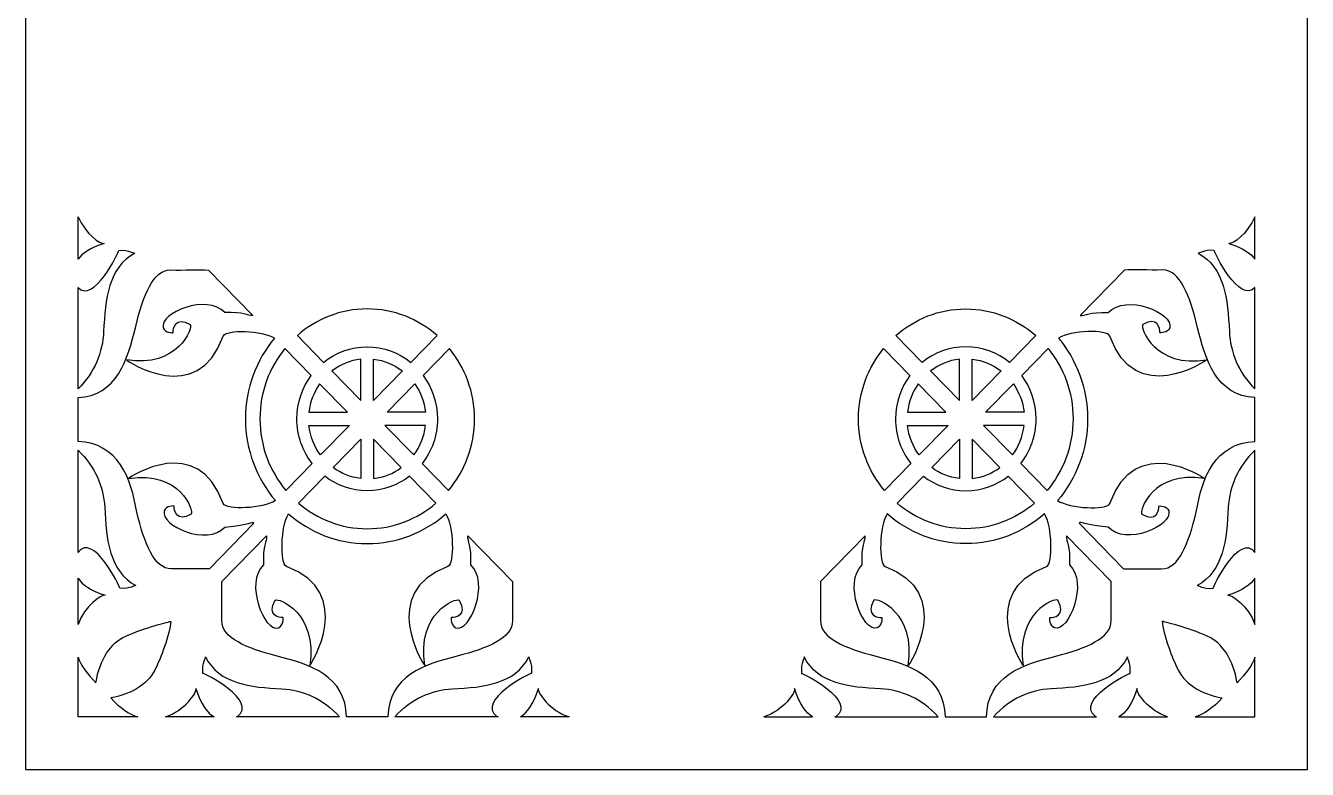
# Model space of a CAD drawing. Header units: centimetres. Extents: x -27 to -21.9, y -9 to 3.7.
# Drawn here: x -27 to -21.86, y -9 to -6.02 of the extents above; entities that cross this region are included whole.
import ezdxf

# ---------------------------------------------------------------- set-up
doc = ezdxf.new("R2010")
doc.units = ezdxf.units.CM
doc.header["$MEASUREMENT"] = 0
doc.layers.add('layer 1', color=7, linetype='Continuous')

msp = doc.modelspace()

# ---------------------------------------------------------------- linework, layer by layer
at = {"layer": 'layer 1', "color": 250}
for points, knots in [([(-26.99914, 3.65904), (-26.99914, 3.65904), (-21.85698, 3.65904), (-21.85698, 3.65904), (-21.85698, 3.65904), (-21.85698, 3.65904), (-21.85698, -9.00021), (-21.85698, -9.00021), (-21.85698, -9.00021), (-21.85698, -9.00021), (-26.99914, -9.00021), (-26.99914, -9.00021), (-26.99914, -9.00021), (-26.99914, -9.00021), (-26.99914, 3.65904), (-26.99914, 3.65904)], [0, 0, 0, 0, 0.2, 0.2, 0.2, 0.2, 0.4, 0.4, 0.4, 0.4, 0.6, 0.6, 0.6, 0.6, 1, 1, 1, 1]), ([(-26.78897, -6.95328), (-26.77156, -6.93018), (-26.73975, -6.90746), (-26.68417, -6.88995), (-26.68417, -6.88995), (-26.69904, -6.89503), (-26.75957, -6.85147), (-26.78897, -6.78301), (-26.78897, -6.78301), (-26.78897, -6.78301), (-26.78897, -6.95328), (-26.78897, -6.95328)], [0, 0, 0, 0, 0.25, 0.25, 0.25, 0.25, 0.5, 0.5, 0.5, 0.5, 1, 1, 1, 1]), ([(-22.06714, -6.95329), (-22.08456, -6.93018), (-22.11636, -6.90746), (-22.17194, -6.88995), (-22.17194, -6.88995), (-22.15707, -6.89503), (-22.09654, -6.85147), (-22.06714, -6.78301), (-22.06714, -6.78301), (-22.06714, -6.78301), (-22.06714, -6.95329), (-22.06714, -6.95329)], [0, 0, 0, 0, 0.25, 0.25, 0.25, 0.25, 0.5, 0.5, 0.5, 0.5, 1, 1, 1, 1]), ([(-26.78897, -7.47363), (-26.72122, -7.40741), (-26.69033, -7.32614), (-26.68611, -7.2435), (-26.68611, -7.2435), (-26.67946, -7.11353), (-26.66746, -6.98576), (-26.56059, -6.92915), (-26.56059, -6.92915), (-26.56391, -6.93242), (-26.58186, -6.91396), (-26.62527, -6.91827), (-26.62527, -6.91827), (-26.62232, -6.92029), (-26.72831, -7.1376), (-26.78897, -7.06647), (-26.78897, -7.06647), (-26.78897, -7.06647), (-26.78897, -7.47363), (-26.78897, -7.47363)], [0, 0, 0, 0, 0.1666667, 0.1666667, 0.1666667, 0.1666667, 0.3333333, 0.3333333, 0.3333333, 0.3333333, 0.5, 0.5, 0.5, 0.5, 0.6666667, 0.6666667, 0.6666667, 0.6666667, 1, 1, 1, 1]), ([(-22.06714, -7.47364), (-22.1349, -7.40741), (-22.16579, -7.32614), (-22.17, -7.2435), (-22.17, -7.2435), (-22.17665, -7.11353), (-22.18866, -6.98576), (-22.29552, -6.92915), (-22.29552, -6.92915), (-22.29221, -6.93242), (-22.27425, -6.91396), (-22.23084, -6.91827), (-22.23084, -6.91827), (-22.2338, -6.92029), (-22.1278, -7.1376), (-22.06714, -7.06647), (-22.06714, -7.06647), (-22.06714, -7.06647), (-22.06714, -7.47364), (-22.06714, -7.47364)], [0, 0, 0, 0, 0.1666667, 0.1666667, 0.1666667, 0.1666667, 0.3333333, 0.3333333, 0.3333333, 0.3333333, 0.5, 0.5, 0.5, 0.5, 0.6666667, 0.6666667, 0.6666667, 0.6666667, 1, 1, 1, 1]), ([(-26.78897, -7.68502), (-26.62868, -7.69), (-26.57441, -7.83289), (-26.55354, -7.96808), (-26.55354, -7.96808), (-26.52276, -8.09341), (-26.48365, -8.19651), (-26.41417, -8.19527), (-26.41417, -8.19527), (-26.35681, -8.19426), (-26.30153, -8.19713), (-26.26138, -8.19507), (-26.26138, -8.19507), (-26.26138, -8.19507), (-26.08316, -8.01244), (-26.08316, -8.01244), (-26.08316, -8.01244), (-26.0943, -8.00309), (-26.09242, -8.01886), (-26.20024, -8.02824), (-26.20024, -8.02824), (-26.2698, -8.10636), (-26.46048, -8.02235), (-26.44295, -7.96307), (-26.44295, -7.96307), (-26.43677, -7.94219), (-26.40227, -7.94239), (-26.40268, -7.94432), (-26.40268, -7.94432), (-26.40549, -7.95706), (-26.39435, -8.01369), (-26.33523, -7.97626), (-26.33523, -7.97626), (-26.32257, -7.96329), (-26.37978, -7.79959), (-26.58606, -7.83333), (-26.58606, -7.83333), (-26.5816, -7.82873), (-26.30982, -7.64523), (-26.20629, -7.93386), (-26.20629, -7.93386), (-26.1918, -7.96187), (-26.04768, -7.95344), (-25.99724, -7.92191), (-25.99724, -7.92191), (-26.07195, -7.83394), (-26.1173, -7.71914), (-26.1173, -7.59383), (-26.1173, -7.59383), (-26.1173, -7.47046), (-26.07335, -7.3573), (-26.0007, -7.2699), (-26.0007, -7.2699), (-26.04819, -7.23896), (-26.19746, -7.23407), (-26.20654, -7.26194), (-26.20654, -7.26194), (-26.31008, -7.55055), (-26.59067, -7.362), (-26.59513, -7.35741), (-26.59513, -7.35741), (-26.38884, -7.39114), (-26.32666, -7.22857), (-26.33933, -7.2156), (-26.33933, -7.2156), (-26.39846, -7.17816), (-26.4096, -7.23478), (-26.40678, -7.24754), (-26.40678, -7.24754), (-26.40636, -7.24948), (-26.44087, -7.24966), (-26.44706, -7.22878), (-26.44706, -7.22878), (-26.46458, -7.16951), (-26.27006, -7.08943), (-26.2005, -7.16755), (-26.2005, -7.16755), (-26.12154, -7.16364), (-26.11148, -7.1817), (-26.08727, -7.17942), (-26.08727, -7.17942), (-26.08727, -7.17942), (-26.26548, -6.99679), (-26.26548, -6.99679), (-26.26548, -6.99679), (-26.30564, -6.99472), (-26.36092, -6.99759), (-26.41829, -6.99657), (-26.41829, -6.99657), (-26.48776, -6.99534), (-26.52688, -7.09843), (-26.55764, -7.22378), (-26.55764, -7.22378), (-26.58992, -7.35532), (-26.63306, -7.5018), (-26.78897, -7.50851), (-26.78897, -7.50851), (-26.78897, -7.50851), (-26.78897, -7.68502), (-26.78897, -7.68502)], [0, 0, 0, 0, 0.0384615, 0.0384615, 0.0384615, 0.0384615, 0.0769231, 0.0769231, 0.0769231, 0.0769231, 0.1153846, 0.1153846, 0.1153846, 0.1153846, 0.1538462, 0.1538462, 0.1538462, 0.1538462, 0.1923077, 0.1923077, 0.1923077, 0.1923077, 0.2307692, 0.2307692, 0.2307692, 0.2307692, 0.2692308, 0.2692308, 0.2692308, 0.2692308, 0.3076923, 0.3076923, 0.3076923, 0.3076923, 0.3461538, 0.3461538, 0.3461538, 0.3461538, 0.3846154, 0.3846154, 0.3846154, 0.3846154, 0.4230769, 0.4230769, 0.4230769, 0.4230769, 0.4615385, 0.4615385, 0.4615385, 0.4615385, 0.5, 0.5, 0.5, 0.5, 0.5384615, 0.5384615, 0.5384615, 0.5384615, 0.5769231, 0.5769231, 0.5769231, 0.5769231, 0.6153846, 0.6153846, 0.6153846, 0.6153846, 0.6538462, 0.6538462, 0.6538462, 0.6538462, 0.6923077, 0.6923077, 0.6923077, 0.6923077, 0.7307692, 0.7307692, 0.7307692, 0.7307692, 0.7692308, 0.7692308, 0.7692308, 0.7692308, 0.8076923, 0.8076923, 0.8076923, 0.8076923, 0.8461538, 0.8461538, 0.8461538, 0.8461538, 0.8846154, 0.8846154, 0.8846154, 0.8846154, 0.9230769, 0.9230769, 0.9230769, 0.9230769, 1, 1, 1, 1]), ([(-22.06714, -7.68502), (-22.22744, -7.69), (-22.2817, -7.83289), (-22.30258, -7.96808), (-22.30258, -7.96808), (-22.33336, -8.09341), (-22.37247, -8.19651), (-22.44195, -8.19527), (-22.44195, -8.19527), (-22.4993, -8.19426), (-22.55459, -8.19713), (-22.59474, -8.19507), (-22.59474, -8.19507), (-22.59474, -8.19507), (-22.77295, -8.01244), (-22.77295, -8.01244), (-22.77295, -8.01244), (-22.76181, -8.00309), (-22.76369, -8.01886), (-22.65588, -8.02824), (-22.65588, -8.02824), (-22.58631, -8.10636), (-22.39564, -8.02235), (-22.41315, -7.96307), (-22.41315, -7.96307), (-22.41934, -7.94219), (-22.45385, -7.94239), (-22.45344, -7.94432), (-22.45344, -7.94432), (-22.45063, -7.95706), (-22.46177, -8.01369), (-22.52088, -7.97626), (-22.52088, -7.97626), (-22.53354, -7.96329), (-22.47633, -7.79959), (-22.27005, -7.83333), (-22.27005, -7.83333), (-22.27452, -7.82873), (-22.5463, -7.64523), (-22.64982, -7.93386), (-22.64982, -7.93386), (-22.66431, -7.96187), (-22.80844, -7.95344), (-22.85887, -7.92191), (-22.85887, -7.92191), (-22.78417, -7.83394), (-22.73882, -7.71914), (-22.73882, -7.59383), (-22.73882, -7.59383), (-22.73882, -7.47046), (-22.78277, -7.3573), (-22.85542, -7.2699), (-22.85542, -7.2699), (-22.80792, -7.23896), (-22.65865, -7.23407), (-22.64957, -7.26194), (-22.64957, -7.26194), (-22.54603, -7.55055), (-22.26544, -7.362), (-22.26099, -7.35741), (-22.26099, -7.35741), (-22.46727, -7.39114), (-22.52945, -7.22857), (-22.51678, -7.2156), (-22.51678, -7.2156), (-22.45766, -7.17816), (-22.44652, -7.23478), (-22.44934, -7.24754), (-22.44934, -7.24754), (-22.44975, -7.24948), (-22.41523, -7.24966), (-22.40905, -7.22878), (-22.40905, -7.22878), (-22.39154, -7.16951), (-22.58605, -7.08943), (-22.65562, -7.16755), (-22.65562, -7.16755), (-22.73458, -7.16364), (-22.74464, -7.1817), (-22.76884, -7.17942), (-22.76884, -7.17942), (-22.76884, -7.17942), (-22.59064, -6.99679), (-22.59064, -6.99679), (-22.59064, -6.99679), (-22.55048, -6.99472), (-22.4952, -6.99759), (-22.43782, -6.99657), (-22.43782, -6.99657), (-22.36835, -6.99534), (-22.32924, -7.09843), (-22.29848, -7.22378), (-22.29848, -7.22378), (-22.2662, -7.35532), (-22.22307, -7.5018), (-22.06714, -7.50851), (-22.06714, -7.50851), (-22.06714, -7.50851), (-22.06714, -7.68502), (-22.06714, -7.68502)], [0, 0, 0, 0, 0.0384615, 0.0384615, 0.0384615, 0.0384615, 0.0769231, 0.0769231, 0.0769231, 0.0769231, 0.1153846, 0.1153846, 0.1153846, 0.1153846, 0.1538462, 0.1538462, 0.1538462, 0.1538462, 0.1923077, 0.1923077, 0.1923077, 0.1923077, 0.2307692, 0.2307692, 0.2307692, 0.2307692, 0.2692308, 0.2692308, 0.2692308, 0.2692308, 0.3076923, 0.3076923, 0.3076923, 0.3076923, 0.3461538, 0.3461538, 0.3461538, 0.3461538, 0.3846154, 0.3846154, 0.3846154, 0.3846154, 0.4230769, 0.4230769, 0.4230769, 0.4230769, 0.4615385, 0.4615385, 0.4615385, 0.4615385, 0.5, 0.5, 0.5, 0.5, 0.5384615, 0.5384615, 0.5384615, 0.5384615, 0.5769231, 0.5769231, 0.5769231, 0.5769231, 0.6153846, 0.6153846, 0.6153846, 0.6153846, 0.6538462, 0.6538462, 0.6538462, 0.6538462, 0.6923077, 0.6923077, 0.6923077, 0.6923077, 0.7307692, 0.7307692, 0.7307692, 0.7307692, 0.7692308, 0.7692308, 0.7692308, 0.7692308, 0.8076923, 0.8076923, 0.8076923, 0.8076923, 0.8461538, 0.8461538, 0.8461538, 0.8461538, 0.8846154, 0.8846154, 0.8846154, 0.8846154, 0.9230769, 0.9230769, 0.9230769, 0.9230769, 1, 1, 1, 1]), ([(-25.90911, -7.25959), (-25.83371, -7.19307), (-25.73573, -7.15276), (-25.62884, -7.15276), (-25.62884, -7.15276), (-25.52193, -7.15276), (-25.42395, -7.19306), (-25.34856, -7.2596), (-25.34856, -7.2596), (-25.34856, -7.2596), (-25.45393, -7.36758), (-25.45393, -7.36758), (-25.45393, -7.36758), (-25.50205, -7.3284), (-25.56284, -7.30494), (-25.62883, -7.30494), (-25.62883, -7.30494), (-25.69482, -7.30494), (-25.75562, -7.3284), (-25.80374, -7.36758), (-25.80374, -7.36758), (-25.80374, -7.36758), (-25.90911, -7.25959), (-25.90911, -7.25959)], [0, 0, 0, 0, 0.1428571, 0.1428571, 0.1428571, 0.1428571, 0.2857143, 0.2857143, 0.2857143, 0.2857143, 0.4285714, 0.4285714, 0.4285714, 0.4285714, 0.5714286, 0.5714286, 0.5714286, 0.5714286, 0.7142857, 0.7142857, 0.7142857, 0.7142857, 1, 1, 1, 1]), ([(-22.947, -7.25959), (-23.0224, -7.19307), (-23.12038, -7.15276), (-23.22728, -7.15276), (-23.22728, -7.15276), (-23.33418, -7.15276), (-23.43217, -7.19306), (-23.50756, -7.2596), (-23.50756, -7.2596), (-23.50756, -7.2596), (-23.40219, -7.36758), (-23.40219, -7.36758), (-23.40219, -7.36758), (-23.35407, -7.3284), (-23.29328, -7.30494), (-23.22729, -7.30494), (-23.22729, -7.30494), (-23.1613, -7.30494), (-23.1005, -7.3284), (-23.05238, -7.36758), (-23.05238, -7.36758), (-23.05238, -7.36758), (-22.947, -7.25959), (-22.947, -7.25959)], [0, 0, 0, 0, 0.1428571, 0.1428571, 0.1428571, 0.1428571, 0.2857143, 0.2857143, 0.2857143, 0.2857143, 0.4285714, 0.4285714, 0.4285714, 0.4285714, 0.5714286, 0.5714286, 0.5714286, 0.5714286, 0.7142857, 0.7142857, 0.7142857, 0.7142857, 1, 1, 1, 1]), ([(-25.95497, -7.88106), (-26.01988, -7.80379), (-26.05921, -7.70337), (-26.05921, -7.59382), (-26.05921, -7.59382), (-26.05921, -7.48641), (-26.0214, -7.38778), (-25.95874, -7.31115), (-25.95874, -7.31115), (-25.95874, -7.31115), (-25.85318, -7.41932), (-25.85318, -7.41932), (-25.85318, -7.41932), (-25.88926, -7.46785), (-25.91073, -7.52833), (-25.91073, -7.59382), (-25.91073, -7.59382), (-25.91073, -7.66145), (-25.88783, -7.72375), (-25.8496, -7.77307), (-25.8496, -7.77307), (-25.8496, -7.77307), (-25.95497, -7.88106), (-25.95497, -7.88106)], [0, 0, 0, 0, 0.1428571, 0.1428571, 0.1428571, 0.1428571, 0.2857143, 0.2857143, 0.2857143, 0.2857143, 0.4285714, 0.4285714, 0.4285714, 0.4285714, 0.5714286, 0.5714286, 0.5714286, 0.5714286, 0.7142857, 0.7142857, 0.7142857, 0.7142857, 1, 1, 1, 1]), ([(-25.29892, -7.31115), (-25.23627, -7.38779), (-25.19845, -7.48641), (-25.19845, -7.59382), (-25.19845, -7.59382), (-25.19845, -7.70337), (-25.23778, -7.8038), (-25.30269, -7.88106), (-25.30269, -7.88106), (-25.30269, -7.88106), (-25.40806, -7.77307), (-25.40806, -7.77307), (-25.40806, -7.77307), (-25.36983, -7.72376), (-25.34694, -7.66145), (-25.34694, -7.59382), (-25.34694, -7.59382), (-25.34694, -7.52834), (-25.3684, -7.46785), (-25.40448, -7.41932), (-25.40448, -7.41932), (-25.40448, -7.41932), (-25.29892, -7.31115), (-25.29892, -7.31115)], [0, 0, 0, 0, 0.1428571, 0.1428571, 0.1428571, 0.1428571, 0.2857143, 0.2857143, 0.2857143, 0.2857143, 0.4285714, 0.4285714, 0.4285714, 0.4285714, 0.5714286, 0.5714286, 0.5714286, 0.5714286, 0.7142857, 0.7142857, 0.7142857, 0.7142857, 1, 1, 1, 1]), ([(-23.55719, -7.31115), (-23.61985, -7.38779), (-23.65766, -7.48641), (-23.65766, -7.59382), (-23.65766, -7.59382), (-23.65766, -7.70337), (-23.61834, -7.8038), (-23.55342, -7.88106), (-23.55342, -7.88106), (-23.55342, -7.88106), (-23.44805, -7.77307), (-23.44805, -7.77307), (-23.44805, -7.77307), (-23.48628, -7.72376), (-23.50918, -7.66145), (-23.50918, -7.59382), (-23.50918, -7.59382), (-23.50918, -7.52834), (-23.48772, -7.46785), (-23.45164, -7.41932), (-23.45164, -7.41932), (-23.45164, -7.41932), (-23.55719, -7.31115), (-23.55719, -7.31115)], [0, 0, 0, 0, 0.1428571, 0.1428571, 0.1428571, 0.1428571, 0.2857143, 0.2857143, 0.2857143, 0.2857143, 0.4285714, 0.4285714, 0.4285714, 0.4285714, 0.5714286, 0.5714286, 0.5714286, 0.5714286, 0.7142857, 0.7142857, 0.7142857, 0.7142857, 1, 1, 1, 1]), ([(-22.90115, -7.88106), (-22.83624, -7.80379), (-22.79689, -7.70337), (-22.79689, -7.59382), (-22.79689, -7.59382), (-22.79689, -7.48641), (-22.83472, -7.38778), (-22.89738, -7.31115), (-22.89738, -7.31115), (-22.89738, -7.31115), (-23.00293, -7.41932), (-23.00293, -7.41932), (-23.00293, -7.41932), (-22.96686, -7.46785), (-22.94539, -7.52833), (-22.94539, -7.59382), (-22.94539, -7.59382), (-22.94539, -7.66145), (-22.96828, -7.72375), (-23.00652, -7.77307), (-23.00652, -7.77307), (-23.00652, -7.77307), (-22.90115, -7.88106), (-22.90115, -7.88106)], [0, 0, 0, 0, 0.1428571, 0.1428571, 0.1428571, 0.1428571, 0.2857143, 0.2857143, 0.2857143, 0.2857143, 0.4285714, 0.4285714, 0.4285714, 0.4285714, 0.5714286, 0.5714286, 0.5714286, 0.5714286, 0.7142857, 0.7142857, 0.7142857, 0.7142857, 1, 1, 1, 1]), ([(-25.65429, -7.52073), (-25.65429, -7.52073), (-25.77037, -7.40177), (-25.77037, -7.40177), (-25.77037, -7.40177), (-25.73733, -7.37613), (-25.69756, -7.35918), (-25.65429, -7.35436), (-25.65429, -7.35436), (-25.65429, -7.35436), (-25.65429, -7.52073), (-25.65429, -7.52073)], [0, 0, 0, 0, 0.25, 0.25, 0.25, 0.25, 0.5, 0.5, 0.5, 0.5, 1, 1, 1, 1]), ([(-25.60337, -7.52073), (-25.60337, -7.52073), (-25.48729, -7.40178), (-25.48729, -7.40178), (-25.48729, -7.40178), (-25.52032, -7.37613), (-25.5601, -7.35918), (-25.60337, -7.35437), (-25.60337, -7.35437), (-25.60337, -7.35437), (-25.60337, -7.52073), (-25.60337, -7.52073)], [0, 0, 0, 0, 0.25, 0.25, 0.25, 0.25, 0.5, 0.5, 0.5, 0.5, 1, 1, 1, 1]), ([(-23.25275, -7.52073), (-23.25275, -7.52073), (-23.36882, -7.40178), (-23.36882, -7.40178), (-23.36882, -7.40178), (-23.33579, -7.37613), (-23.29601, -7.35918), (-23.25275, -7.35437), (-23.25275, -7.35437), (-23.25275, -7.35437), (-23.25275, -7.52073), (-23.25275, -7.52073)], [0, 0, 0, 0, 0.25, 0.25, 0.25, 0.25, 0.5, 0.5, 0.5, 0.5, 1, 1, 1, 1]), ([(-23.20182, -7.52073), (-23.20182, -7.52073), (-23.08574, -7.40177), (-23.08574, -7.40177), (-23.08574, -7.40177), (-23.11878, -7.37613), (-23.15856, -7.35918), (-23.20182, -7.35436), (-23.20182, -7.35436), (-23.20182, -7.35436), (-23.20182, -7.52073), (-23.20182, -7.52073)], [0, 0, 0, 0, 0.25, 0.25, 0.25, 0.25, 0.5, 0.5, 0.5, 0.5, 1, 1, 1, 1]), ([(-25.81973, -7.45361), (-25.81973, -7.45361), (-25.70837, -7.56772), (-25.70837, -7.56772), (-25.70837, -7.56772), (-25.70837, -7.56772), (-25.8625, -7.56772), (-25.8625, -7.56772), (-25.8625, -7.56772), (-25.85802, -7.52548), (-25.84281, -7.48646), (-25.81973, -7.45361)], [0, 0, 0, 0, 0.25, 0.25, 0.25, 0.25, 0.5, 0.5, 0.5, 0.5, 1, 1, 1, 1]), ([(-25.43794, -7.45361), (-25.43794, -7.45361), (-25.54929, -7.56772), (-25.54929, -7.56772), (-25.54929, -7.56772), (-25.54929, -7.56772), (-25.39517, -7.56772), (-25.39517, -7.56772), (-25.39517, -7.56772), (-25.39965, -7.52548), (-25.41486, -7.48647), (-25.43794, -7.45361)], [0, 0, 0, 0, 0.25, 0.25, 0.25, 0.25, 0.5, 0.5, 0.5, 0.5, 1, 1, 1, 1]), ([(-23.41818, -7.45361), (-23.41818, -7.45361), (-23.30682, -7.56772), (-23.30682, -7.56772), (-23.30682, -7.56772), (-23.30682, -7.56772), (-23.46095, -7.56772), (-23.46095, -7.56772), (-23.46095, -7.56772), (-23.45647, -7.52548), (-23.44125, -7.48647), (-23.41818, -7.45361)], [0, 0, 0, 0, 0.25, 0.25, 0.25, 0.25, 0.5, 0.5, 0.5, 0.5, 1, 1, 1, 1]), ([(-23.03639, -7.45361), (-23.03639, -7.45361), (-23.14775, -7.56772), (-23.14775, -7.56772), (-23.14775, -7.56772), (-23.14775, -7.56772), (-22.99362, -7.56772), (-22.99362, -7.56772), (-22.99362, -7.56772), (-22.99809, -7.52548), (-23.01331, -7.48646), (-23.03639, -7.45361)], [0, 0, 0, 0, 0.25, 0.25, 0.25, 0.25, 0.5, 0.5, 0.5, 0.5, 1, 1, 1, 1]), ([(-25.81624, -7.73888), (-25.81624, -7.73888), (-25.70016, -7.61992), (-25.70016, -7.61992), (-25.70016, -7.61992), (-25.70016, -7.61992), (-25.8625, -7.61992), (-25.8625, -7.61992), (-25.8625, -7.61992), (-25.8578, -7.66426), (-25.84126, -7.70504), (-25.81624, -7.73888)], [0, 0, 0, 0, 0.25, 0.25, 0.25, 0.25, 0.5, 0.5, 0.5, 0.5, 1, 1, 1, 1]), ([(-25.44143, -7.73888), (-25.44143, -7.73888), (-25.5575, -7.61992), (-25.5575, -7.61992), (-25.5575, -7.61992), (-25.5575, -7.61992), (-25.39517, -7.61992), (-25.39517, -7.61992), (-25.39517, -7.61992), (-25.39987, -7.66425), (-25.41641, -7.70504), (-25.44143, -7.73888)], [0, 0, 0, 0, 0.25, 0.25, 0.25, 0.25, 0.5, 0.5, 0.5, 0.5, 1, 1, 1, 1]), ([(-23.41469, -7.73888), (-23.41469, -7.73888), (-23.29861, -7.61992), (-23.29861, -7.61992), (-23.29861, -7.61992), (-23.29861, -7.61992), (-23.46095, -7.61992), (-23.46095, -7.61992), (-23.46095, -7.61992), (-23.45625, -7.66425), (-23.43971, -7.70504), (-23.41469, -7.73888)], [0, 0, 0, 0, 0.25, 0.25, 0.25, 0.25, 0.5, 0.5, 0.5, 0.5, 1, 1, 1, 1]), ([(-23.03988, -7.73888), (-23.03988, -7.73888), (-23.15596, -7.61992), (-23.15596, -7.61992), (-23.15596, -7.61992), (-23.15596, -7.61992), (-22.99362, -7.61992), (-22.99362, -7.61992), (-22.99362, -7.61992), (-22.99832, -7.66426), (-23.01485, -7.70504), (-23.03988, -7.73888)], [0, 0, 0, 0, 0.25, 0.25, 0.25, 0.25, 0.5, 0.5, 0.5, 0.5, 1, 1, 1, 1]), ([(-25.65429, -7.67534), (-25.65429, -7.67534), (-25.76566, -7.78947), (-25.76566, -7.78947), (-25.76566, -7.78947), (-25.73358, -7.81311), (-25.69552, -7.82871), (-25.65429, -7.8333), (-25.65429, -7.8333), (-25.65429, -7.8333), (-25.65429, -7.67534), (-25.65429, -7.67534)], [0, 0, 0, 0, 0.25, 0.25, 0.25, 0.25, 0.5, 0.5, 0.5, 0.5, 1, 1, 1, 1]), ([(-25.60337, -7.67534), (-25.60337, -7.67534), (-25.49201, -7.78946), (-25.49201, -7.78946), (-25.49201, -7.78946), (-25.52408, -7.81311), (-25.56214, -7.82871), (-25.60337, -7.8333), (-25.60337, -7.8333), (-25.60337, -7.8333), (-25.60337, -7.67534), (-25.60337, -7.67534)], [0, 0, 0, 0, 0.25, 0.25, 0.25, 0.25, 0.5, 0.5, 0.5, 0.5, 1, 1, 1, 1]), ([(-23.25275, -7.67534), (-23.25275, -7.67534), (-23.36411, -7.78946), (-23.36411, -7.78946), (-23.36411, -7.78946), (-23.33203, -7.81311), (-23.29397, -7.82871), (-23.25275, -7.8333), (-23.25275, -7.8333), (-23.25275, -7.8333), (-23.25275, -7.67534), (-23.25275, -7.67534)], [0, 0, 0, 0, 0.25, 0.25, 0.25, 0.25, 0.5, 0.5, 0.5, 0.5, 1, 1, 1, 1]), ([(-23.20182, -7.67534), (-23.20182, -7.67534), (-23.09046, -7.78947), (-23.09046, -7.78947), (-23.09046, -7.78947), (-23.12253, -7.81311), (-23.1606, -7.82871), (-23.20182, -7.8333), (-23.20182, -7.8333), (-23.20182, -7.8333), (-23.20182, -7.67534), (-23.20182, -7.67534)], [0, 0, 0, 0, 0.25, 0.25, 0.25, 0.25, 0.5, 0.5, 0.5, 0.5, 1, 1, 1, 1]), ([(-26.78897, -8.13074), (-26.72912, -8.04415), (-26.61816, -8.27154), (-26.62117, -8.27359), (-26.62117, -8.27359), (-26.57775, -8.27789), (-26.55981, -8.25944), (-26.55649, -8.26271), (-26.55649, -8.26271), (-26.66335, -8.2061), (-26.67535, -8.07832), (-26.68199, -7.94834), (-26.68199, -7.94834), (-26.68624, -7.86563), (-26.72016, -7.78568), (-26.78897, -7.71982), (-26.78897, -7.71982), (-26.78897, -7.71982), (-26.78897, -8.13074), (-26.78897, -8.13074)], [0, 0, 0, 0, 0.1666667, 0.1666667, 0.1666667, 0.1666667, 0.3333333, 0.3333333, 0.3333333, 0.3333333, 0.5, 0.5, 0.5, 0.5, 0.6666667, 0.6666667, 0.6666667, 0.6666667, 1, 1, 1, 1]), ([(-22.06714, -8.13074), (-22.12699, -8.04415), (-22.23796, -8.27154), (-22.23495, -8.27359), (-22.23495, -8.27359), (-22.27836, -8.27789), (-22.2963, -8.25944), (-22.29962, -8.26271), (-22.29962, -8.26271), (-22.19277, -8.2061), (-22.18076, -8.07832), (-22.17413, -7.94834), (-22.17413, -7.94834), (-22.16987, -7.86563), (-22.13596, -7.78568), (-22.06714, -7.71982), (-22.06714, -7.71982), (-22.06714, -7.71982), (-22.06714, -8.13074), (-22.06714, -8.13074)], [0, 0, 0, 0, 0.1666667, 0.1666667, 0.1666667, 0.1666667, 0.3333333, 0.3333333, 0.3333333, 0.3333333, 0.5, 0.5, 0.5, 0.5, 0.6666667, 0.6666667, 0.6666667, 0.6666667, 1, 1, 1, 1]), ([(-25.62884, -8.03489), (-25.73364, -8.03489), (-25.82988, -7.99614), (-25.90466, -7.93191), (-25.90466, -7.93191), (-25.90466, -7.93191), (-25.79911, -7.82375), (-25.79911, -7.82375), (-25.79911, -7.82375), (-25.75174, -7.86071), (-25.69273, -7.88271), (-25.62883, -7.88271), (-25.62883, -7.88271), (-25.56493, -7.88271), (-25.50592, -7.8607), (-25.45855, -7.82375), (-25.45855, -7.82375), (-25.45855, -7.82375), (-25.353, -7.93191), (-25.353, -7.93191), (-25.353, -7.93191), (-25.42779, -7.99612), (-25.52403, -8.03489), (-25.62884, -8.03489)], [0, 0, 0, 0, 0.1428571, 0.1428571, 0.1428571, 0.1428571, 0.2857143, 0.2857143, 0.2857143, 0.2857143, 0.4285714, 0.4285714, 0.4285714, 0.4285714, 0.5714286, 0.5714286, 0.5714286, 0.5714286, 0.7142857, 0.7142857, 0.7142857, 0.7142857, 1, 1, 1, 1]), ([(-23.22728, -8.03489), (-23.12248, -8.03489), (-23.02624, -7.99614), (-22.95145, -7.93191), (-22.95145, -7.93191), (-22.95145, -7.93191), (-23.057, -7.82375), (-23.057, -7.82375), (-23.057, -7.82375), (-23.10437, -7.86071), (-23.16338, -7.88271), (-23.22729, -7.88271), (-23.22729, -7.88271), (-23.29118, -7.88271), (-23.3502, -7.8607), (-23.39756, -7.82375), (-23.39756, -7.82375), (-23.39756, -7.82375), (-23.50311, -7.93191), (-23.50311, -7.93191), (-23.50311, -7.93191), (-23.42832, -7.99612), (-23.33209, -8.03489), (-23.22728, -8.03489)], [0, 0, 0, 0, 0.1428571, 0.1428571, 0.1428571, 0.1428571, 0.2857143, 0.2857143, 0.2857143, 0.2857143, 0.4285714, 0.4285714, 0.4285714, 0.4285714, 0.5714286, 0.5714286, 0.5714286, 0.5714286, 0.7142857, 0.7142857, 0.7142857, 0.7142857, 1, 1, 1, 1]), ([(-25.62883, -8.09441), (-25.7492, -8.09441), (-25.85961, -8.04937), (-25.94491, -7.97492), (-25.94491, -7.97492), (-25.9751, -8.02361), (-25.97988, -8.17657), (-25.95268, -8.18587), (-25.95268, -8.18587), (-25.67104, -8.29198), (-25.85504, -8.57954), (-25.85951, -8.58409), (-25.85951, -8.58409), (-25.82659, -8.37269), (-25.98525, -8.30899), (-25.99791, -8.32196), (-25.99791, -8.32196), (-26.03442, -8.38254), (-25.97917, -8.39396), (-25.96674, -8.39109), (-25.96674, -8.39109), (-25.96485, -8.39066), (-25.96466, -8.42602), (-25.98504, -8.43236), (-25.98504, -8.43236), (-26.04287, -8.45032), (-26.12101, -8.25096), (-26.04477, -8.17967), (-26.04477, -8.17967), (-26.04858, -8.09874), (-26.03098, -8.08844), (-26.03319, -8.06364), (-26.03319, -8.06364), (-26.03319, -8.06364), (-26.21141, -8.24628), (-26.21141, -8.24628), (-26.21141, -8.24628), (-26.21342, -8.28742), (-26.21063, -8.34407), (-26.21161, -8.40285), (-26.21161, -8.40285), (-26.21282, -8.47406), (-26.11221, -8.51414), (-25.98992, -8.54569), (-25.98992, -8.54569), (-25.85961, -8.57925), (-25.71432, -8.6243), (-25.71187, -8.79004), (-25.71187, -8.79004), (-25.71187, -8.79004), (-25.54579, -8.79004), (-25.54579, -8.79004), (-25.54579, -8.79004), (-25.54334, -8.6243), (-25.39805, -8.57925), (-25.26774, -8.54569), (-25.26774, -8.54569), (-25.14544, -8.51414), (-25.04484, -8.47406), (-25.04605, -8.40285), (-25.04605, -8.40285), (-25.04703, -8.34407), (-25.04424, -8.28742), (-25.04625, -8.24628), (-25.04625, -8.24628), (-25.04625, -8.24628), (-25.22446, -8.06364), (-25.22446, -8.06364), (-25.22446, -8.06364), (-25.22668, -8.08844), (-25.20908, -8.09874), (-25.21289, -8.17967), (-25.21289, -8.17967), (-25.13665, -8.25096), (-25.21479, -8.45032), (-25.27262, -8.43236), (-25.27262, -8.43236), (-25.293, -8.42602), (-25.29281, -8.39066), (-25.29092, -8.39109), (-25.29092, -8.39109), (-25.27849, -8.39396), (-25.22324, -8.38254), (-25.25975, -8.32196), (-25.25975, -8.32196), (-25.27241, -8.30899), (-25.43107, -8.37269), (-25.39815, -8.58409), (-25.39815, -8.58409), (-25.40262, -8.57954), (-25.58662, -8.29198), (-25.30498, -8.18587), (-25.30498, -8.18587), (-25.27778, -8.17657), (-25.28256, -8.02361), (-25.31275, -7.97492), (-25.31275, -7.97492), (-25.39805, -8.04936), (-25.50846, -8.09441), (-25.62883, -8.09441)], [0, 0, 0, 0, 0.0384615, 0.0384615, 0.0384615, 0.0384615, 0.0769231, 0.0769231, 0.0769231, 0.0769231, 0.1153846, 0.1153846, 0.1153846, 0.1153846, 0.1538462, 0.1538462, 0.1538462, 0.1538462, 0.1923077, 0.1923077, 0.1923077, 0.1923077, 0.2307692, 0.2307692, 0.2307692, 0.2307692, 0.2692308, 0.2692308, 0.2692308, 0.2692308, 0.3076923, 0.3076923, 0.3076923, 0.3076923, 0.3461538, 0.3461538, 0.3461538, 0.3461538, 0.3846154, 0.3846154, 0.3846154, 0.3846154, 0.4230769, 0.4230769, 0.4230769, 0.4230769, 0.4615385, 0.4615385, 0.4615385, 0.4615385, 0.5, 0.5, 0.5, 0.5, 0.5384615, 0.5384615, 0.5384615, 0.5384615, 0.5769231, 0.5769231, 0.5769231, 0.5769231, 0.6153846, 0.6153846, 0.6153846, 0.6153846, 0.6538462, 0.6538462, 0.6538462, 0.6538462, 0.6923077, 0.6923077, 0.6923077, 0.6923077, 0.7307692, 0.7307692, 0.7307692, 0.7307692, 0.7692308, 0.7692308, 0.7692308, 0.7692308, 0.8076923, 0.8076923, 0.8076923, 0.8076923, 0.8461538, 0.8461538, 0.8461538, 0.8461538, 0.8846154, 0.8846154, 0.8846154, 0.8846154, 0.9230769, 0.9230769, 0.9230769, 0.9230769, 1, 1, 1, 1]), ([(-23.22729, -8.09441), (-23.10691, -8.09441), (-22.9965, -8.04937), (-22.9112, -7.97492), (-22.9112, -7.97492), (-22.88102, -8.02361), (-22.87624, -8.17657), (-22.90344, -8.18587), (-22.90344, -8.18587), (-23.18507, -8.29198), (-23.00107, -8.57954), (-22.9966, -8.58409), (-22.9966, -8.58409), (-23.02952, -8.37269), (-22.87087, -8.30899), (-22.85821, -8.32196), (-22.85821, -8.32196), (-22.82169, -8.38254), (-22.87694, -8.39396), (-22.88938, -8.39109), (-22.88938, -8.39109), (-22.89127, -8.39066), (-22.89146, -8.42602), (-22.87108, -8.43236), (-22.87108, -8.43236), (-22.81324, -8.45032), (-22.73511, -8.25096), (-22.81134, -8.17967), (-22.81134, -8.17967), (-22.80754, -8.09874), (-22.82513, -8.08844), (-22.82291, -8.06364), (-22.82291, -8.06364), (-22.82291, -8.06364), (-22.64471, -8.24628), (-22.64471, -8.24628), (-22.64471, -8.24628), (-22.64269, -8.28742), (-22.64549, -8.34407), (-22.64451, -8.40285), (-22.64451, -8.40285), (-22.6433, -8.47406), (-22.7439, -8.51414), (-22.8662, -8.54569), (-22.8662, -8.54569), (-22.99651, -8.57925), (-23.1418, -8.6243), (-23.14425, -8.79004), (-23.14425, -8.79004), (-23.14425, -8.79004), (-23.31032, -8.79004), (-23.31032, -8.79004), (-23.31032, -8.79004), (-23.31277, -8.6243), (-23.45807, -8.57925), (-23.58837, -8.54569), (-23.58837, -8.54569), (-23.71067, -8.51414), (-23.81127, -8.47406), (-23.81007, -8.40285), (-23.81007, -8.40285), (-23.80908, -8.34407), (-23.81188, -8.28742), (-23.80987, -8.24628), (-23.80987, -8.24628), (-23.80987, -8.24628), (-23.63165, -8.06364), (-23.63165, -8.06364), (-23.63165, -8.06364), (-23.62944, -8.08844), (-23.64704, -8.09874), (-23.64323, -8.17967), (-23.64323, -8.17967), (-23.71945, -8.25096), (-23.64133, -8.45032), (-23.58349, -8.43236), (-23.58349, -8.43236), (-23.56311, -8.42602), (-23.5633, -8.39066), (-23.56519, -8.39109), (-23.56519, -8.39109), (-23.57763, -8.39396), (-23.63287, -8.38254), (-23.59636, -8.32196), (-23.59636, -8.32196), (-23.58371, -8.30899), (-23.42505, -8.37269), (-23.45796, -8.58409), (-23.45796, -8.58409), (-23.4535, -8.57954), (-23.2695, -8.29198), (-23.55114, -8.18587), (-23.55114, -8.18587), (-23.57833, -8.17657), (-23.57355, -8.02361), (-23.54337, -7.97492), (-23.54337, -7.97492), (-23.45807, -8.04936), (-23.34766, -8.09441), (-23.22729, -8.09441)], [0, 0, 0, 0, 0.0384615, 0.0384615, 0.0384615, 0.0384615, 0.0769231, 0.0769231, 0.0769231, 0.0769231, 0.1153846, 0.1153846, 0.1153846, 0.1153846, 0.1538462, 0.1538462, 0.1538462, 0.1538462, 0.1923077, 0.1923077, 0.1923077, 0.1923077, 0.2307692, 0.2307692, 0.2307692, 0.2307692, 0.2692308, 0.2692308, 0.2692308, 0.2692308, 0.3076923, 0.3076923, 0.3076923, 0.3076923, 0.3461538, 0.3461538, 0.3461538, 0.3461538, 0.3846154, 0.3846154, 0.3846154, 0.3846154, 0.4230769, 0.4230769, 0.4230769, 0.4230769, 0.4615385, 0.4615385, 0.4615385, 0.4615385, 0.5, 0.5, 0.5, 0.5, 0.5384615, 0.5384615, 0.5384615, 0.5384615, 0.5769231, 0.5769231, 0.5769231, 0.5769231, 0.6153846, 0.6153846, 0.6153846, 0.6153846, 0.6538462, 0.6538462, 0.6538462, 0.6538462, 0.6923077, 0.6923077, 0.6923077, 0.6923077, 0.7307692, 0.7307692, 0.7307692, 0.7307692, 0.7692308, 0.7692308, 0.7692308, 0.7692308, 0.8076923, 0.8076923, 0.8076923, 0.8076923, 0.8461538, 0.8461538, 0.8461538, 0.8461538, 0.8846154, 0.8846154, 0.8846154, 0.8846154, 0.9230769, 0.9230769, 0.9230769, 0.9230769, 1, 1, 1, 1]), ([(-26.78897, -8.41915), (-26.76155, -8.34479), (-26.69567, -8.29657), (-26.68007, -8.30191), (-26.68007, -8.30191), (-26.74033, -8.28294), (-26.77266, -8.25782), (-26.78897, -8.23273), (-26.78897, -8.23273), (-26.78897, -8.23273), (-26.78897, -8.41915), (-26.78897, -8.41915)], [0, 0, 0, 0, 0.25, 0.25, 0.25, 0.25, 0.5, 0.5, 0.5, 0.5, 1, 1, 1, 1]), ([(-22.06714, -8.41916), (-22.09456, -8.3448), (-22.16044, -8.29657), (-22.17604, -8.30191), (-22.17604, -8.30191), (-22.11578, -8.28294), (-22.08346, -8.25782), (-22.06714, -8.23272), (-22.06714, -8.23272), (-22.06714, -8.23272), (-22.06714, -8.41916), (-22.06714, -8.41916)], [0, 0, 0, 0, 0.25, 0.25, 0.25, 0.25, 0.5, 0.5, 0.5, 0.5, 1, 1, 1, 1]), ([(-26.54942, -8.79004), (-26.58415, -8.77826), (-26.62073, -8.75436), (-26.65766, -8.71323), (-26.65766, -8.71323), (-26.56648, -8.69834), (-26.502, -8.65211), (-26.47538, -8.59075), (-26.47538, -8.59075), (-26.46377, -8.56838), (-26.41707, -8.45215), (-26.4172, -8.40693), (-26.4172, -8.40693), (-26.4172, -8.40693), (-26.41721, -8.40694), (-26.41721, -8.40694), (-26.41721, -8.40694), (-26.41716, -8.40684), (-26.41763, -8.40649), (-26.41766, -8.40649), (-26.41766, -8.40649), (-26.41766, -8.40649), (-26.41764, -8.40648), (-26.41764, -8.40648), (-26.41764, -8.40648), (-26.41764, -8.40648), (-26.52173, -8.43106), (-26.59751, -8.46558), (-26.59751, -8.46558), (-26.65739, -8.49287), (-26.70249, -8.55894), (-26.71703, -8.6524), (-26.71703, -8.6524), (-26.75392, -8.6176), (-26.77661, -8.58311), (-26.78897, -8.55012), (-26.78897, -8.55012), (-26.78897, -8.55012), (-26.78897, -8.79004), (-26.78897, -8.79004), (-26.78897, -8.79004), (-26.78897, -8.79004), (-26.54942, -8.79004), (-26.54942, -8.79004)], [0, 0, 0, 0, 0.0833333, 0.0833333, 0.0833333, 0.0833333, 0.1666667, 0.1666667, 0.1666667, 0.1666667, 0.25, 0.25, 0.25, 0.25, 0.3333333, 0.3333333, 0.3333333, 0.3333333, 0.4166667, 0.4166667, 0.4166667, 0.4166667, 0.5, 0.5, 0.5, 0.5, 0.5833333, 0.5833333, 0.5833333, 0.5833333, 0.6666667, 0.6666667, 0.6666667, 0.6666667, 0.75, 0.75, 0.75, 0.75, 0.8333333, 0.8333333, 0.8333333, 0.8333333, 1, 1, 1, 1]), ([(-22.3067, -8.79004), (-22.27197, -8.77826), (-22.23539, -8.75436), (-22.19845, -8.71323), (-22.19845, -8.71323), (-22.28964, -8.69834), (-22.35411, -8.65211), (-22.38074, -8.59075), (-22.38074, -8.59075), (-22.39234, -8.56838), (-22.43904, -8.45215), (-22.43891, -8.40693), (-22.43891, -8.40693), (-22.43891, -8.40693), (-22.4389, -8.40694), (-22.4389, -8.40694), (-22.4389, -8.40694), (-22.43895, -8.40684), (-22.43849, -8.40649), (-22.43846, -8.40649), (-22.43846, -8.40649), (-22.43846, -8.40649), (-22.43848, -8.40648), (-22.43848, -8.40648), (-22.43848, -8.40648), (-22.43848, -8.40648), (-22.33438, -8.43106), (-22.2586, -8.46558), (-22.2586, -8.46558), (-22.19873, -8.49287), (-22.15363, -8.55894), (-22.13909, -8.6524), (-22.13909, -8.6524), (-22.10219, -8.6176), (-22.0795, -8.58311), (-22.06714, -8.55012), (-22.06714, -8.55012), (-22.06714, -8.55012), (-22.06714, -8.79004), (-22.06714, -8.79004), (-22.06714, -8.79004), (-22.06714, -8.79004), (-22.3067, -8.79004), (-22.3067, -8.79004)], [0, 0, 0, 0, 0.0833333, 0.0833333, 0.0833333, 0.0833333, 0.1666667, 0.1666667, 0.1666667, 0.1666667, 0.25, 0.25, 0.25, 0.25, 0.3333333, 0.3333333, 0.3333333, 0.3333333, 0.4166667, 0.4166667, 0.4166667, 0.4166667, 0.5, 0.5, 0.5, 0.5, 0.5833333, 0.5833333, 0.5833333, 0.5833333, 0.6666667, 0.6666667, 0.6666667, 0.6666667, 0.75, 0.75, 0.75, 0.75, 0.8333333, 0.8333333, 0.8333333, 0.8333333, 1, 1, 1, 1]), ([(-25.73949, -8.79004), (-25.80528, -8.71552), (-25.88728, -8.68182), (-25.97066, -8.67732), (-25.97066, -8.67732), (-26.09748, -8.67052), (-26.22218, -8.65822), (-26.27742, -8.54872), (-26.27742, -8.54872), (-26.27422, -8.55211), (-26.29223, -8.5705), (-26.28803, -8.615), (-26.28803, -8.615), (-26.28602, -8.6119), (-26.06263, -8.72639), (-26.14946, -8.78757), (-26.14946, -8.78757), (-26.14946, -8.78757), (-26.15095, -8.78857), (-26.15365, -8.79004), (-26.15365, -8.79004), (-26.15365, -8.79004), (-25.73949, -8.79004), (-25.73949, -8.79004)], [0, 0, 0, 0, 0.1428571, 0.1428571, 0.1428571, 0.1428571, 0.2857143, 0.2857143, 0.2857143, 0.2857143, 0.4285714, 0.4285714, 0.4285714, 0.4285714, 0.5714286, 0.5714286, 0.5714286, 0.5714286, 0.7142857, 0.7142857, 0.7142857, 0.7142857, 1, 1, 1, 1]), ([(-25.10401, -8.79004), (-25.10671, -8.78857), (-25.1082, -8.78757), (-25.1082, -8.78757), (-25.1082, -8.78757), (-25.19503, -8.72639), (-24.97164, -8.6119), (-24.96963, -8.615), (-24.96963, -8.615), (-24.96543, -8.5705), (-24.98344, -8.55211), (-24.98024, -8.54872), (-24.98024, -8.54872), (-25.03548, -8.65822), (-25.16018, -8.67052), (-25.287, -8.67732), (-25.287, -8.67732), (-25.37038, -8.68182), (-25.45238, -8.71552), (-25.51817, -8.79004), (-25.51817, -8.79004), (-25.51817, -8.79004), (-25.10401, -8.79004), (-25.10401, -8.79004)], [0, 0, 0, 0, 0.1428571, 0.1428571, 0.1428571, 0.1428571, 0.2857143, 0.2857143, 0.2857143, 0.2857143, 0.4285714, 0.4285714, 0.4285714, 0.4285714, 0.5714286, 0.5714286, 0.5714286, 0.5714286, 0.7142857, 0.7142857, 0.7142857, 0.7142857, 1, 1, 1, 1]), ([(-23.75211, -8.79004), (-23.7494, -8.78857), (-23.74791, -8.78757), (-23.74791, -8.78757), (-23.74791, -8.78757), (-23.66109, -8.72639), (-23.88448, -8.6119), (-23.88649, -8.615), (-23.88649, -8.615), (-23.89068, -8.5705), (-23.87268, -8.55211), (-23.87588, -8.54872), (-23.87588, -8.54872), (-23.82063, -8.65822), (-23.69594, -8.67052), (-23.56912, -8.67732), (-23.56912, -8.67732), (-23.48573, -8.68182), (-23.40374, -8.71552), (-23.33795, -8.79004), (-23.33795, -8.79004), (-23.33795, -8.79004), (-23.75211, -8.79004), (-23.75211, -8.79004)], [0, 0, 0, 0, 0.1428571, 0.1428571, 0.1428571, 0.1428571, 0.2857143, 0.2857143, 0.2857143, 0.2857143, 0.4285714, 0.4285714, 0.4285714, 0.4285714, 0.5714286, 0.5714286, 0.5714286, 0.5714286, 0.7142857, 0.7142857, 0.7142857, 0.7142857, 1, 1, 1, 1]), ([(-23.11662, -8.79004), (-23.05083, -8.71552), (-22.96884, -8.68182), (-22.88546, -8.67732), (-22.88546, -8.67732), (-22.75863, -8.67052), (-22.63394, -8.65822), (-22.5787, -8.54872), (-22.5787, -8.54872), (-22.5819, -8.55211), (-22.56389, -8.5705), (-22.56809, -8.615), (-22.56809, -8.615), (-22.57009, -8.6119), (-22.79348, -8.72639), (-22.70666, -8.78757), (-22.70666, -8.78757), (-22.70666, -8.78757), (-22.70517, -8.78857), (-22.70247, -8.79004), (-22.70247, -8.79004), (-22.70247, -8.79004), (-23.11662, -8.79004), (-23.11662, -8.79004)], [0, 0, 0, 0, 0.1428571, 0.1428571, 0.1428571, 0.1428571, 0.2857143, 0.2857143, 0.2857143, 0.2857143, 0.4285714, 0.4285714, 0.4285714, 0.4285714, 0.5714286, 0.5714286, 0.5714286, 0.5714286, 0.7142857, 0.7142857, 0.7142857, 0.7142857, 1, 1, 1, 1]), ([(-26.24333, -8.79004), (-26.2694, -8.77447), (-26.29592, -8.74118), (-26.31566, -8.67536), (-26.31566, -8.67536), (-26.31025, -8.69197), (-26.36124, -8.76416), (-26.43862, -8.79004), (-26.43862, -8.79004), (-26.43862, -8.79004), (-26.24333, -8.79004), (-26.24333, -8.79004)], [0, 0, 0, 0, 0.25, 0.25, 0.25, 0.25, 0.5, 0.5, 0.5, 0.5, 1, 1, 1, 1]), ([(-24.81904, -8.79004), (-24.89643, -8.76417), (-24.94741, -8.69197), (-24.942, -8.67536), (-24.942, -8.67536), (-24.96174, -8.74118), (-24.98826, -8.77447), (-25.01433, -8.79004), (-25.01433, -8.79004), (-25.01433, -8.79004), (-24.81904, -8.79004), (-24.81904, -8.79004)], [0, 0, 0, 0, 0.25, 0.25, 0.25, 0.25, 0.5, 0.5, 0.5, 0.5, 1, 1, 1, 1]), ([(-24.03708, -8.79004), (-23.95969, -8.76417), (-23.90871, -8.69197), (-23.91412, -8.67536), (-23.91412, -8.67536), (-23.89438, -8.74118), (-23.86785, -8.77447), (-23.84178, -8.79004), (-23.84178, -8.79004), (-23.84178, -8.79004), (-24.03708, -8.79004), (-24.03708, -8.79004)], [0, 0, 0, 0, 0.25, 0.25, 0.25, 0.25, 0.5, 0.5, 0.5, 0.5, 1, 1, 1, 1]), ([(-22.61279, -8.79004), (-22.58672, -8.77447), (-22.56019, -8.74118), (-22.54045, -8.67536), (-22.54045, -8.67536), (-22.54587, -8.69197), (-22.49488, -8.76416), (-22.41749, -8.79004), (-22.41749, -8.79004), (-22.41749, -8.79004), (-22.61279, -8.79004), (-22.61279, -8.79004)], [0, 0, 0, 0, 0.25, 0.25, 0.25, 0.25, 0.5, 0.5, 0.5, 0.5, 1, 1, 1, 1])]:
    msp.add_open_spline(points, degree=3, knots=knots, dxfattribs=at)

doc.saveas('drawing.dxf')
